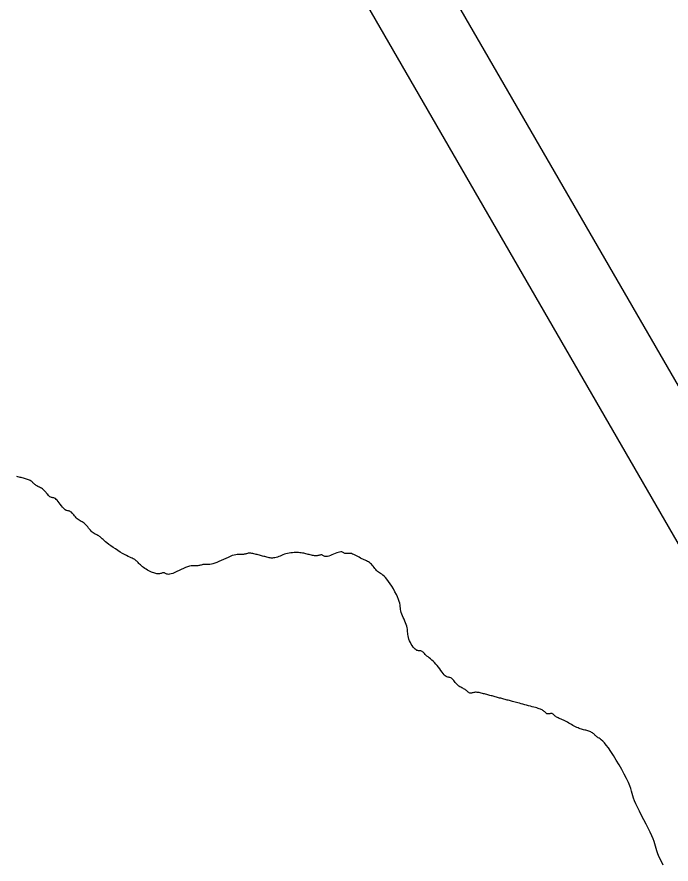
# Model space of a CAD drawing. Header units: metres. Extents: x 99558 to 100592, y 49739 to 50255.
# Drawn here: x 100040.724 to 100041.552, y 50042.408 to 50043.481 of the extents above; entities that cross this region are included whole.
import ezdxf

# ---------------------------------------------------------------- set-up
doc = ezdxf.new("R2010")
doc.units = ezdxf.units.M
doc.header["$MEASUREMENT"] = 0
doc.layers.add('Vegetation', color=100, linetype='Continuous')
doc.layers.add('Walkway', color=96, linetype='Continuous')

# ---------------------------------------------------------------- blocks, each defined once
blk = doc.blocks.new('TREE-01')
blk.add_lwpolyline([(68.494, 21.473), (68.512, 21.783), (68.534, 22.056), (68.562, 22.283), (68.594, 22.471), (68.63, 22.634), (68.667, 22.781), (68.705, 22.925), (68.74, 23.078), (68.773, 23.251), (68.801, 23.456), (68.823, 23.7), (68.84, 23.978), (68.855, 24.278), (68.867, 24.588), (68.88, 24.899), (68.895, 25.199), (68.912, 25.476), (68.934, 25.721), (68.962, 25.926), (68.995, 26.099), (69.03, 26.252), (69.068, 26.396), (69.105, 26.543), (69.141, 26.706), (69.173, 26.894), (69.201, 27.121), (69.223, 27.394), (69.239, 27.704), (69.248, 28.039), (69.251, 28.387), (69.248, 28.735), (69.239, 29.07), (69.223, 29.381), (69.201, 29.654), (69.173, 29.88), (69.141, 30.062), (69.105, 30.207), (69.068, 30.32), (69.03, 30.409), (68.995, 30.478), (68.962, 30.536), (68.934, 30.587), (68.912, 30.637), (68.895, 30.687), (68.88, 30.737), (68.867, 30.787), (68.855, 30.837), (68.84, 30.887), (68.823, 30.936), (68.801, 30.986), (68.773, 31.036), (68.739, 31.086), (68.701, 31.136), (68.659, 31.186), (68.614, 31.236), (68.566, 31.286), (68.517, 31.336), (68.467, 31.386), (68.417, 31.436), (68.367, 31.487), (68.317, 31.54), (68.267, 31.595), (68.217, 31.653), (68.167, 31.714), (68.117, 31.781), (68.067, 31.853), (68.017, 31.931), (67.967, 32.013), (67.917, 32.099), (67.867, 32.186), (67.817, 32.273), (67.767, 32.359), (67.717, 32.441), (67.667, 32.519), (67.617, 32.591), (67.568, 32.658), (67.52, 32.72), (67.475, 32.778), (67.433, 32.832), (67.395, 32.885), (67.361, 32.936), (67.333, 32.986), (67.311, 33.036), (67.294, 33.085), (67.279, 33.132), (67.267, 33.177), (67.254, 33.22), (67.24, 33.258), (67.222, 33.291), (67.2, 33.319), (67.172, 33.341), (67.139, 33.359), (67.104, 33.373), (67.066, 33.386), (67.029, 33.398), (66.994, 33.413), (66.961, 33.43), (66.933, 33.452), (66.911, 33.48), (66.893, 33.514), (66.879, 33.552), (66.866, 33.594), (66.854, 33.639), (66.839, 33.687), (66.822, 33.736), (66.8, 33.786), (66.772, 33.836), (66.737, 33.887), (66.697, 33.939), (66.65, 33.994), (66.596, 34.052), (66.537, 34.114), (66.471, 34.18), (66.399, 34.252), (66.322, 34.33), (66.239, 34.412), (66.153, 34.498), (66.066, 34.585), (65.979, 34.673), (65.893, 34.758), (65.81, 34.841), (65.732, 34.919), (65.66, 34.991), (65.594, 35.057), (65.532, 35.119), (65.474, 35.177), (65.419, 35.232), (65.367, 35.284), (65.316, 35.335), (65.266, 35.385), (65.215, 35.435), (65.165, 35.485), (65.115, 35.535), (65.065, 35.585), (65.015, 35.635), (64.965, 35.685), (64.915, 35.735), (64.865, 35.785), (64.815, 35.835), (64.765, 35.885), (64.715, 35.935), (64.665, 35.985), (64.615, 36.035), (64.565, 36.085), (64.515, 36.135), (64.465, 36.185), (64.415, 36.235), (64.365, 36.285), (64.315, 36.335), (64.265, 36.385), (64.215, 36.435), (64.165, 36.485), (64.115, 36.535), (64.065, 36.585), (64.015, 36.635), (63.965, 36.684), (63.915, 36.731), (63.865, 36.776), (63.815, 36.818), (63.765, 36.857), (63.715, 36.89), (63.665, 36.918), (63.615, 36.94), (63.566, 36.958), (63.518, 36.972), (63.473, 36.985), (63.431, 36.997), (63.393, 37.012), (63.359, 37.029), (63.331, 37.051), (63.309, 37.079), (63.292, 37.113), (63.277, 37.151), (63.264, 37.193), (63.252, 37.238), (63.237, 37.286), (63.22, 37.335), (63.198, 37.384), (63.17, 37.435), (63.137, 37.485), (63.102, 37.538), (63.064, 37.593), (63.027, 37.651), (62.991, 37.712), (62.959, 37.779), (62.931, 37.851), (62.909, 37.929), (62.891, 38.01), (62.877, 38.093), (62.864, 38.176), (62.851, 38.255), (62.837, 38.329), (62.82, 38.395), (62.798, 38.451), (62.77, 38.495), (62.737, 38.531), (62.701, 38.562), (62.664, 38.592), (62.627, 38.626), (62.591, 38.666), (62.559, 38.718), (62.531, 38.784), (62.509, 38.868), (62.491, 38.967), (62.477, 39.079), (62.464, 39.201), (62.451, 39.328), (62.437, 39.459), (62.419, 39.59), (62.397, 39.717), (62.369, 39.839), (62.337, 39.954), (62.301, 40.064), (62.264, 40.167), (62.227, 40.264), (62.191, 40.354), (62.158, 40.439), (62.13, 40.517), (62.108, 40.589), (62.091, 40.654), (62.077, 40.714), (62.064, 40.767), (62.051, 40.814), (62.037, 40.854), (62.019, 40.889), (61.997, 40.917), (61.969, 40.939), (61.937, 40.958), (61.901, 40.978), (61.864, 41), (61.826, 41.029), (61.791, 41.067), (61.758, 41.117), (61.73, 41.183), (61.708, 41.267), (61.693, 41.366), (61.683, 41.475), (61.68, 41.591), (61.683, 41.711), (61.693, 41.83), (61.708, 41.944), (61.73, 42.05), (61.758, 42.144), (61.791, 42.229), (61.826, 42.307), (61.864, 42.383), (61.901, 42.458), (61.937, 42.537), (61.969, 42.622), (61.997, 42.716), (62.019, 42.822), (62.037, 42.937), (62.051, 43.058), (62.064, 43.183), (62.077, 43.307), (62.091, 43.428), (62.108, 43.543), (62.13, 43.649), (62.158, 43.744), (62.191, 43.83), (62.227, 43.914), (62.264, 43.999), (62.301, 44.09), (62.337, 44.193), (62.369, 44.311), (62.397, 44.449), (62.419, 44.61), (62.435, 44.79), (62.444, 44.983), (62.447, 45.182), (62.444, 45.381), (62.435, 45.574), (62.419, 45.754), (62.397, 45.915), (62.369, 46.053), (62.337, 46.17), (62.301, 46.27), (62.264, 46.357), (62.227, 46.434), (62.191, 46.506), (62.158, 46.576), (62.13, 46.648), (62.108, 46.726), (62.091, 46.809), (62.077, 46.894), (62.064, 46.981), (62.051, 47.069), (62.037, 47.154), (62.019, 47.237), (61.997, 47.315), (61.969, 47.387), (61.936, 47.454), (61.897, 47.519), (61.855, 47.581), (61.81, 47.644), (61.763, 47.708), (61.713, 47.776), (61.664, 47.848), (61.614, 47.926), (61.564, 48.007), (61.513, 48.09), (61.463, 48.173), (61.413, 48.252), (61.363, 48.326), (61.313, 48.392), (61.263, 48.448), (61.213, 48.492), (61.164, 48.526), (61.117, 48.552), (61.072, 48.573), (61.029, 48.59), (60.991, 48.607), (60.958, 48.625), (60.93, 48.648), (60.907, 48.675), (60.888, 48.708), (60.869, 48.744), (60.846, 48.781), (60.818, 48.818), (60.78, 48.854), (60.729, 48.886), (60.663, 48.914), (60.579, 48.936), (60.482, 48.954), (60.375, 48.968), (60.263, 48.981), (60.151, 48.994), (60.044, 49.008), (59.946, 49.025), (59.863, 49.047), (59.796, 49.075), (59.746, 49.108), (59.708, 49.144), (59.679, 49.181), (59.657, 49.218), (59.637, 49.254), (59.618, 49.286), (59.596, 49.314), (59.568, 49.336), (59.534, 49.354), (59.496, 49.368), (59.454, 49.381), (59.409, 49.393), (59.361, 49.408), (59.312, 49.425), (59.262, 49.447), (59.212, 49.475), (59.162, 49.509), (59.112, 49.547), (59.062, 49.589), (59.012, 49.634), (58.962, 49.682), (58.912, 49.731), (58.862, 49.781), (58.812, 49.831), (58.761, 49.881), (58.708, 49.931), (58.654, 49.981), (58.596, 50.03), (58.534, 50.08), (58.467, 50.13), (58.395, 50.18), (58.317, 50.23), (58.234, 50.279), (58.145, 50.327), (58.053, 50.372), (57.958, 50.414), (57.86, 50.452), (57.761, 50.486), (57.661, 50.514), (57.561, 50.536), (57.462, 50.553), (57.365, 50.568), (57.27, 50.58), (57.177, 50.593), (57.089, 50.607), (57.006, 50.625), (56.928, 50.647), (56.856, 50.675), (56.789, 50.708), (56.727, 50.747), (56.669, 50.789), (56.614, 50.834), (56.562, 50.881), (56.511, 50.93), (56.461, 50.98), (56.411, 51.03), (56.361, 51.08), (56.311, 51.13), (56.261, 51.18), (56.211, 51.23), (56.161, 51.28), (56.111, 51.33), (56.061, 51.38), (56.01, 51.43), (55.96, 51.479), (55.91, 51.527), (55.86, 51.572), (55.81, 51.614), (55.76, 51.652), (55.71, 51.685), (55.66, 51.713), (55.61, 51.735), (55.56, 51.753), (55.51, 51.767), (55.46, 51.78), (55.41, 51.793), (55.36, 51.807), (55.31, 51.824), (55.26, 51.847), (55.21, 51.874), (55.157, 51.907), (55.099, 51.943), (55.035, 51.98), (54.961, 52.017), (54.876, 52.053), (54.776, 52.085), (54.66, 52.113), (54.526, 52.135), (54.378, 52.153), (54.221, 52.167), (54.059, 52.18), (53.898, 52.193), (53.741, 52.207), (53.593, 52.224), (53.459, 52.246), (53.343, 52.274), (53.243, 52.307), (53.158, 52.343), (53.084, 52.38), (53.019, 52.417), (52.962, 52.453), (52.909, 52.485), (52.859, 52.513), (52.809, 52.535), (52.759, 52.553), (52.709, 52.567), (52.659, 52.58), (52.609, 52.592), (52.559, 52.607), (52.509, 52.624), (52.459, 52.646), (52.408, 52.674), (52.355, 52.707), (52.298, 52.742), (52.233, 52.78), (52.16, 52.817), (52.074, 52.853), (51.974, 52.885), (51.858, 52.913), (51.725, 52.935), (51.578, 52.952), (51.423, 52.967), (51.266, 52.98), (51.112, 52.992), (50.967, 53.007), (50.836, 53.024), (50.724, 53.046), (50.636, 53.074), (50.569, 53.107), (50.519, 53.142), (50.482, 53.18), (50.455, 53.217), (50.434, 53.252), (50.413, 53.285), (50.391, 53.313), (50.363, 53.335), (50.329, 53.352), (50.291, 53.367), (50.249, 53.379), (50.204, 53.392), (50.156, 53.407), (50.107, 53.424), (50.057, 53.446), (50.007, 53.474), (49.957, 53.509), (49.907, 53.549), (49.857, 53.596), (49.807, 53.649), (49.757, 53.709), (49.707, 53.774), (49.657, 53.846), (49.607, 53.924), (49.558, 54.006), (49.51, 54.092), (49.465, 54.179), (49.423, 54.266), (49.385, 54.352), (49.352, 54.435), (49.324, 54.512), (49.301, 54.584), (49.284, 54.651), (49.27, 54.713), (49.257, 54.771), (49.244, 54.825), (49.23, 54.878), (49.212, 54.929), (49.19, 54.979), (49.162, 55.029), (49.128, 55.082), (49.087, 55.139), (49.04, 55.204), (48.987, 55.278), (48.927, 55.363), (48.862, 55.463), (48.79, 55.579), (48.712, 55.712), (48.63, 55.86), (48.547, 56.017), (48.465, 56.179), (48.385, 56.34), (48.312, 56.497), (48.245, 56.645), (48.19, 56.778), (48.145, 56.894), (48.111, 56.994), (48.085, 57.079), (48.065, 57.153), (48.047, 57.218), (48.03, 57.275), (48.012, 57.328), (47.989, 57.378), (47.962, 57.428), (47.929, 57.479), (47.893, 57.532), (47.856, 57.586), (47.819, 57.644), (47.783, 57.706), (47.751, 57.773), (47.723, 57.845), (47.701, 57.923), (47.683, 58.005), (47.669, 58.091), (47.656, 58.178), (47.643, 58.265), (47.629, 58.351), (47.611, 58.433), (47.589, 58.511), (47.561, 58.583), (47.529, 58.651), (47.493, 58.715), (47.456, 58.778), (47.419, 58.84), (47.383, 58.905), (47.35, 58.972), (47.322, 59.044), (47.3, 59.122), (47.283, 59.204), (47.268, 59.287), (47.256, 59.369), (47.243, 59.448), (47.229, 59.522), (47.211, 59.588), (47.189, 59.644), (47.161, 59.689), (47.129, 59.724), (47.093, 59.755), (47.056, 59.786), (47.018, 59.819), (46.983, 59.86), (46.95, 59.911), (46.922, 59.977), (46.9, 60.061), (46.883, 60.159), (46.868, 60.266), (46.856, 60.377), (46.843, 60.489), (46.828, 60.596), (46.811, 60.694), (46.789, 60.777), (46.761, 60.843), (46.728, 60.895), (46.693, 60.935), (46.655, 60.969), (46.618, 60.999), (46.582, 61.03), (46.55, 61.066), (46.522, 61.11), (46.5, 61.166), (46.482, 61.232), (46.468, 61.306), (46.455, 61.385), (46.443, 61.468), (46.428, 61.551), (46.411, 61.632), (46.389, 61.71), (46.361, 61.782), (46.328, 61.849), (46.292, 61.91), (46.255, 61.968), (46.218, 62.023), (46.182, 62.076), (46.15, 62.127), (46.122, 62.177), (46.1, 62.227), (46.082, 62.277), (46.068, 62.327), (46.055, 62.377), (46.042, 62.427), (46.028, 62.477), (46.011, 62.527), (45.988, 62.577), (45.96, 62.627), (45.927, 62.677), (45.889, 62.726), (45.847, 62.776), (45.801, 62.826), (45.754, 62.876), (45.705, 62.926), (45.655, 62.976), (45.605, 63.026), (45.555, 63.076), (45.505, 63.126), (45.455, 63.176), (45.405, 63.226), (45.355, 63.276)])

msp = doc.modelspace()

# ---------------------------------------------------------------- linework, layer by layer
at = {"layer": 'Walkway'}
for points in [[(100039.3324, 50038.8744), (100041.9304, 50040.3744, 0.414214), (100042.2965, 50041.7404), (100019.5465, 50081.1445, 0.414214), (100018.1804, 50081.5106), (100015.5824, 50080.0106, 0.414214), (100015.2163, 50078.6445), (100037.9663, 50039.2404, 0.414214)], [(100039.2824, 50038.961), (100041.8804, 50040.461, 0.414214), (100042.2099, 50041.6904), (100019.4599, 50081.0945, 0.414214), (100018.2304, 50081.424), (100015.6324, 50079.924, 0.414214), (100015.3029, 50078.6945), (100038.0529, 50039.2904, 0.414214)]]:
    msp.add_lwpolyline(points, format="xyb", close=True, dxfattribs=at)

# ---------------------------------------------------------------- block references
at = {"layer": 'Vegetation', "color": 0, "xscale": 0.02, "yscale": 0.02, "zscale": 0.02, "rotation": 30.00000000000242}
msp.add_blockref('TREE-01', (100040.5708, 50041.3492), dxfattribs=at)

doc.saveas('drawing.dxf')
